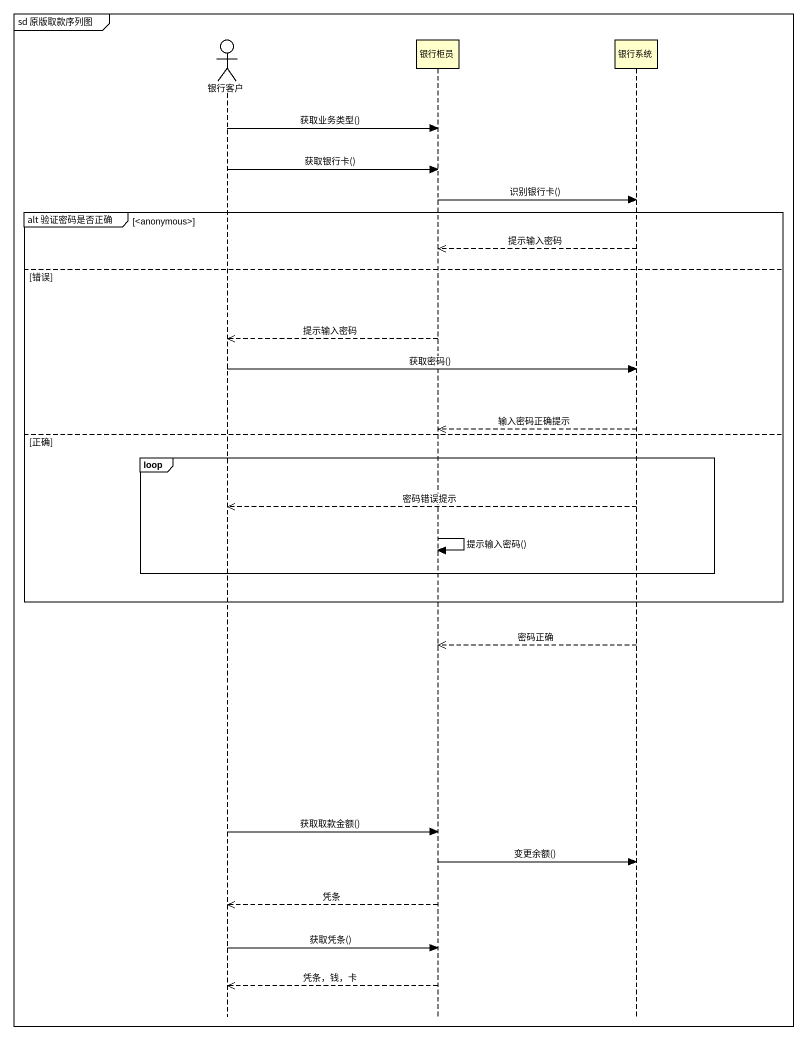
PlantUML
@startuml
mainframe sd 原版取款序列图
hide footbox
actor 银行客户
participant 银行柜员
participant 银行系统

银行客户 -> 银行柜员 : 获取业务类型()
银行客户 -> 银行柜员 : 获取银行卡()
银行柜员 -> 银行系统 : 识别银行卡()
group alt 验证密码是否正确 [<anonymous>]
  银行系统 -->> 银行柜员 : 提示输入密码
else 错误
  银行柜员 -->> 银行客户 : 提示输入密码
  银行客户 -> 银行系统 : 获取密码()
  银行系统 -->> 银行柜员 : 输入密码正确提示
else 正确
  loop
    银行系统 -->> 银行客户 : 密码错误提示
    银行柜员 -> 银行柜员 : 提示输入密码()
  end
end
银行系统 -->> 银行柜员 : 密码正确
银行客户 -> 银行柜员 : 获取取款金额()
银行柜员 -> 银行系统 : 变更余额()
银行柜员 -->> 银行客户 : 凭条
银行客户 -> 银行柜员 : 获取凭条()
银行柜员 -->> 银行客户 : 凭条，钱，卡
@enduml
